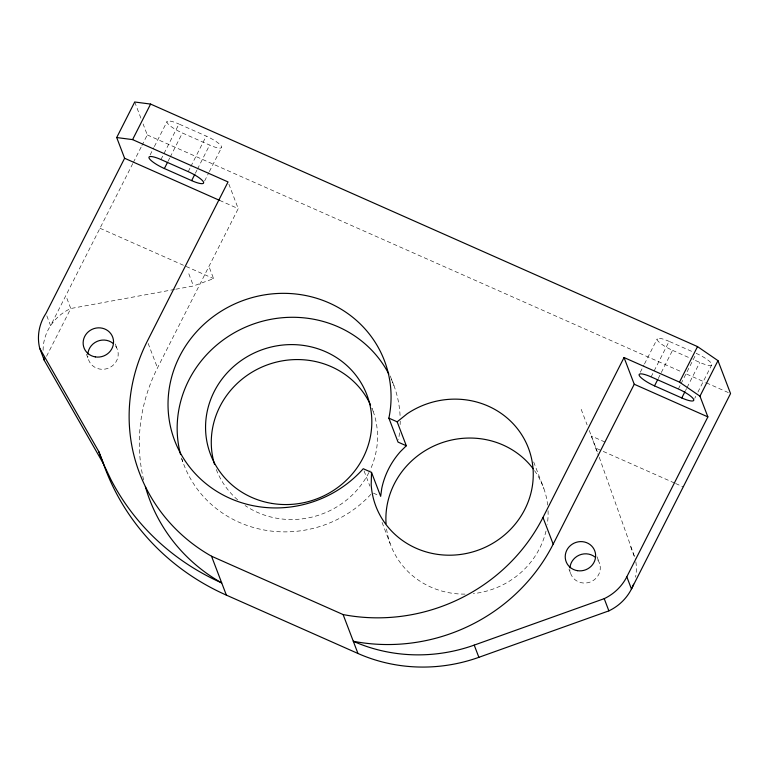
<?xml version="1.0" encoding="UTF-8"?>
<svg xmlns="http://www.w3.org/2000/svg" width="769" height="769" viewBox="0 0 769 769"><rect width="100%" height="100%" fill="white"/><g stroke="black" fill="none" stroke-linecap="round" stroke-linejoin="round"><path stroke-width="0.58" stroke-dasharray="3.85 2.88" d="M132.777 163.566L50.591 325.681L45.929 313.473M133.316 162.509L141.381 146.6M141.919 145.533L147.292 134.931L143.101 123.953M46.544 356.307L70.767 308.513L66.105 296.305M150.118 154.953L153.829 147.638M154.358 146.591L167.075 121.512M160.952 159.548L178.966 124.02L206.217 136.103A15.303 3.316 26.9 0 1 221.559 146.629A15.303 3.316 26.9 0 1 209.649 145.081L182.397 132.999A15.303 3.316 26.9 0 1 167.056 122.463A15.303 3.316 26.9 0 1 178.966 124.02M168.094 161.211L169.68 158.078M170.209 157.039L182.397 132.999M188.203 171.641L190.328 167.459M190.856 166.412L206.217 136.103M195.345 173.304L196.931 170.16M197.46 169.122L209.649 145.081M204.583 181.032L208.822 172.669M209.351 171.631L221.539 147.59M143.63 479.981A175.745 166.854 -20.9 0 1 157.501 367.899L238.236 208.639L228.893 184.166M640.269 372.302L643.98 364.977M644.509 363.939L657.226 338.85M651.103 376.897L669.117 341.359L693.1 351.991M658.235 378.559L672.548 350.337A15.303 3.316 26.9 0 1 657.207 339.811A15.303 3.316 26.9 0 1 669.117 341.359M678.354 388.979L680.469 384.798M680.998 383.75L696.368 353.442A15.303 3.316 26.9 0 1 711.71 363.977A15.303 3.316 26.9 0 1 699.8 362.42L693.254 359.527M685.487 390.642L686.554 388.556M687.082 387.509L699.8 362.42M694.734 398.38L695.791 396.285M697.906 392.103L711.69 364.929M175.765 289.221L193.452 285.972L213.599 278.638L208.937 266.439M174.582 289.442L70.767 308.513A46.63 44.266 -20.9 0 0 43.112 350.356M672.548 350.337L692.167 359.036M147.292 134.931L682.218 372.129M686.611 374.08L705.288 382.356M706.384 382.847L728.349 392.584M219.665 200.411L238.236 208.639M604.943 442.031L591.371 436.013L597.83 454.239M99.98 228.258L213.599 278.638M589.246 430.448L596.033 448.221L674.519 483.019M675.605 483.509L683.237 486.892M373.417 493.131L378.598 495.428M581.172 409.31L587.122 424.892M630.599 546.615L634.415 556.602M533.676 461.929L543.866 488.613M568.983 569.156L570.675 573.587M390.219 375.926L394.382 386.807M373.186 411.386L371.965 408.185A83.667 79.438 -20.9 0 1 369.937 470.445M364.073 470.907L369.889 486.143M382.068 522.42L390.133 543.548M134.719 102.008L141.429 119.57M188.799 273.764L193.452 285.972M148.157 343.426L157.501 367.899M181.34 457.997L183.003 462.352M115.292 343.974L117.407 349.52M86.464 354.269L88.589 359.825M597.061 556.737L599.503 563.293M596.033 448.221L598.83 456.123M599.234 457.247L635.261 558.823M368.889 472.579A83.667 79.438 -20.9 0 1 245.1 505.55M237.669 499.86A83.667 79.438 -20.9 0 1 216.012 468.782M534.542 470.638A81.629 77.496 -20.9 0 1 547.653 505.07M548.066 510.712A81.629 77.496 -20.9 0 1 547.317 524.314M546.019 531.043A81.629 77.496 -20.9 0 1 473.31 593.62M465.053 594.11A81.629 77.496 -20.9 0 1 386.346 527.082M391.354 379.261A112.236 106.564 -20.9 0 1 400.12 416.423M400.216 421.095A112.236 106.564 -20.9 0 1 400.149 424.613M399.534 432.793A112.236 106.564 -20.9 0 1 398.486 439.772M370.889 494.323A112.236 106.564 -20.9 0 1 263.825 529.947A112.236 106.564 -20.9 0 1 181.897 459.045M635.848 561.831A47.582 45.179 -20.9 0 1 635.55 577.202M115.667 346.156A15.303 14.534 -20.9 0 1 107.862 368.37A15.303 14.534 -20.9 0 1 87.82 356.105M597.753 559.919A15.303 14.534 -20.9 0 1 589.948 582.133A15.303 14.534 -20.9 0 1 569.916 569.867"/><path stroke-width="1.15" d="M371.523 472.397L371.196 484.797A81.629 77.496 -20.9 0 0 471.253 552.325A81.629 77.496 -20.9 0 0 526.457 443.434A81.629 77.496 -20.9 0 0 407.224 413.722L397.16 421.816L406.311 445.76L400.418 451.595A81.629 77.496 -20.9 0 0 381.76 488.382L380.665 496.341L371.523 472.397L363.247 468.725A112.236 106.564 -20.9 0 1 181.657 455.277A112.236 106.564 -20.9 0 1 262.815 295.171A112.236 106.564 -20.9 0 1 388.883 418.144L397.16 421.816M116.705 137.545L134.719 102.008L150.599 104.075L697.521 346.598L717.977 360.642L730.55 393.565L631.464 589.006L626.812 576.798L707.874 416.894L699.963 396.179L679.508 382.135L624.044 357.537L542.981 517.45A178.879 169.834 -20.9 0 1 343.109 614.566L211.523 556.218A175.745 166.854 -20.9 0 1 147.302 341.196L228.037 181.936L132.585 139.612L116.705 137.545L124.616 158.26L219.665 200.411M132.585 139.612L150.599 104.075M124.616 158.26L45.929 313.473A46.63 44.266 -20.9 0 0 39.728 348.347L44.391 360.555L103.382 463.649A245.705 233.276 -20.9 0 0 226.374 595.129L357.96 653.477A159.337 151.282 -20.9 0 0 478.876 657.322L608.875 610.865A47.582 45.179 -20.9 0 0 633.569 584.209M164.383 168.536A15.303 3.316 26.9 0 1 149.042 158.001A15.303 3.316 26.9 0 1 160.952 159.548L188.203 171.641A15.303 3.316 26.9 0 1 203.545 182.166A15.303 3.316 26.9 0 1 191.635 180.619L164.383 168.536L167.565 162.259M191.635 180.619L194.817 174.342M626.812 576.798A47.582 45.179 -20.9 0 1 604.223 598.657L474.213 645.114A159.337 151.282 -20.9 0 1 353.298 641.269A178.879 169.834 -20.9 0 0 553.18 544.154L634.242 384.24L624.044 357.537M654.525 385.875A15.303 3.316 26.9 0 1 639.193 375.339A15.303 3.316 26.9 0 1 651.103 376.897L678.354 388.979A15.303 3.316 26.9 0 1 693.696 399.515A15.303 3.316 26.9 0 1 681.776 397.958L654.525 385.875L657.706 379.607M679.508 382.135L697.521 346.598M681.776 397.958L684.958 391.69M699.963 396.179L717.977 360.642M634.242 384.24L707.874 416.894M406.311 445.76L398.034 442.088L388.883 418.144M39.728 348.347L98.72 451.441L104.305 465.668L110.871 479.481A245.705 233.276 -20.9 0 0 221.712 582.921A175.745 166.854 -20.9 0 1 145.351 486.604M604.223 598.657L608.875 610.865M542.981 517.45L553.18 544.154M474.213 645.114L478.876 657.322M343.109 614.566L357.96 653.477M211.523 556.218L226.374 595.129M98.72 451.441L103.382 463.649M214.541 464.409A83.667 79.438 -20.9 0 1 266.132 365.313A83.667 79.438 -20.9 0 1 370.571 404.965M386.048 523.708A81.629 77.496 -20.9 0 1 439.974 443.444A81.629 77.496 -20.9 0 1 533.205 468.821M180.59 454.575A112.236 106.564 -20.9 0 1 250.194 325.22A112.236 106.564 -20.9 0 1 388.826 374.022M44.391 360.555A46.63 44.266 -20.9 0 1 43.746 357.537M87.829 354.192A15.303 14.534 -20.9 0 1 97.211 341.34A15.303 14.534 -20.9 0 1 113.053 343.358M569.916 567.955A15.303 14.534 -20.9 0 1 579.297 555.112A15.303 14.534 -20.9 0 1 595.139 557.131M272.303 503.493A83.667 79.438 -20.9 0 0 367.476 396.429A83.667 79.438 -20.9 0 0 226.297 373.821A83.667 79.438 -20.9 0 0 272.303 503.493M577.432 570.675A15.303 14.534 -20.9 0 0 594.841 551.085A15.303 14.534 -20.9 0 0 569.012 546.951A15.303 14.534 -20.9 0 0 577.432 570.675M95.337 356.903A15.303 14.534 -20.9 0 0 112.755 337.312A15.303 14.534 -20.9 0 0 86.926 333.179A15.303 14.534 -20.9 0 0 95.337 356.903"/></g></svg>
